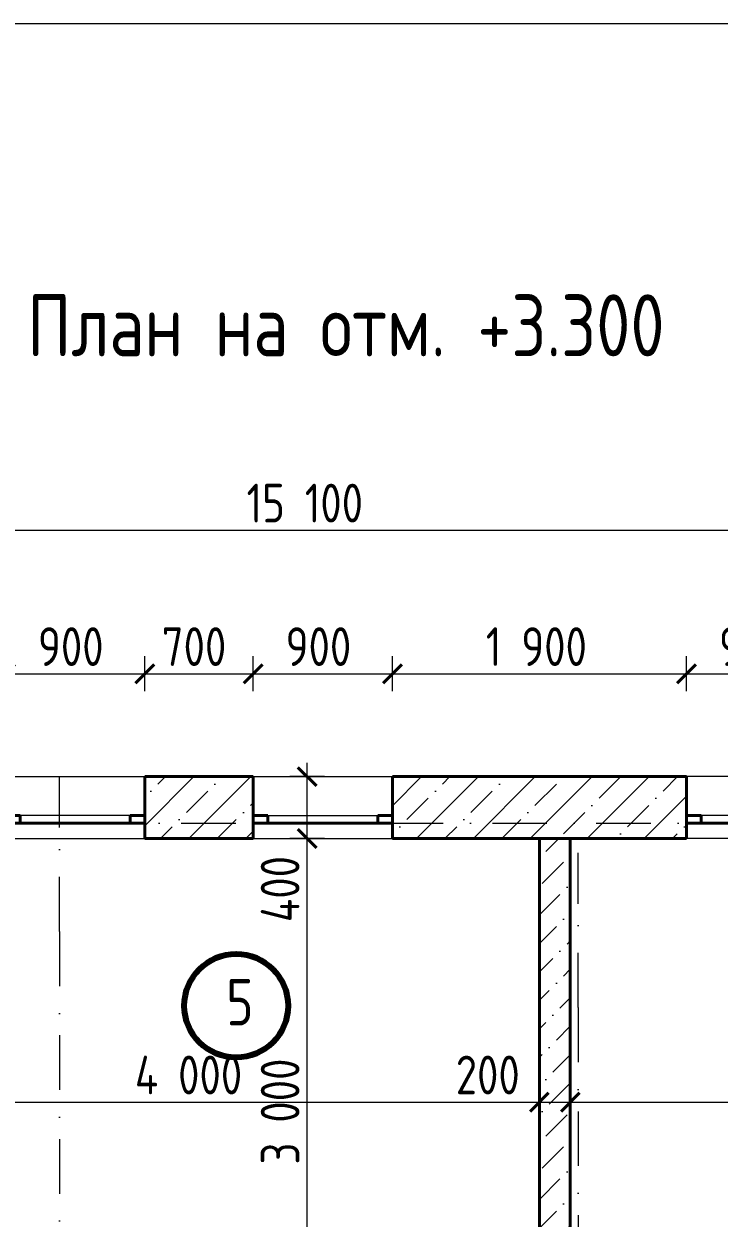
# Model space of a CAD drawing. Header units: feet. Extents: x -10410 to 374725, y -46422 to 88923.
# Drawn here: x 64859 to 69351, y 6849 to 14562 of the extents above; entities that cross this region are included whole.
import ezdxf
from ezdxf.enums import TextEntityAlignment as Align

# ---------------------------------------------------------------- set-up
doc = ezdxf.new("R2010")
doc.units = ezdxf.units.FT
doc.header["$MEASUREMENT"] = 0
doc.set_wipeout_variables(frame=1)
doc.linetypes.add('Wipeout_Contour', pattern=[1000, 0, -1000])
doc.linetypes.add('Штрихпунктирная', pattern=[670.277762, 352.777767, -176.388884, 0, -141.111112])
for name, color, linetype, lineweight in [('82323000_Ном._пера__1', 7, 'Continuous', 20), ('Аннотация - Общий_Ном._пера__41', 7, 'Continuous', 80), ('Конструктив - Перекрытия_Ном._пера__21', 7, 'Continuous', 40), ('Конструктив - Стены Несущие_Ном._пера__21', 7, 'Continuous', 40), ('Маркер - Оси_Ном._пера__1', 7, 'Continuous', 20), ('Окна ArchiCAD_Ном._пера__120', 7, 'Continuous', 5), ('Окна ArchiCAD_Ном._пера__21', 7, 'Continuous', 40), ('Размер - Общий_Ном._пера__120', 7, 'Continuous', 5), ('Размер - Общий_Ном._пера__21', 7, 'Continuous', 40), ('Элемент Модели - Оси_Ном._пера__1', 7, 'Continuous', 20)]:
    doc.layers.add(name, color=color, linetype=linetype, lineweight=lineweight)
for name, color, linetype in [('Конструктив - Перекрытия', 7, 'Continuous'), ('Конструктив - Стены Несущие', 7, 'Continuous'), ('Окна ArchiCAD', 7, 'Continuous'), ('Размер - Общий', 7, 'Continuous'), ('Элемент Модели - Оси', 7, 'Continuous')]:
    doc.layers.add(name, color=color, linetype=linetype)
for name, color, linetype, lineweight, true_color in [('Конструктив - Стены Несущие_Ном._пера__169', 7, 'Continuous', 5, 0x68b353), ('Конструктив - Стены Несущие_Ном._пера__170', 7, 'Continuous', 5, 0x9f9f00), ('Элемент Модели - Оси_Ном._пера__94', 7, 'Continuous', 5, 0xdc4f00)]:
    doc.layers.add(name, color=color, linetype=linetype, lineweight=lineweight, true_color=true_color)
doc.styles.add('СГЕНЕРИР_СТИЛЬ_1', font='arial.ttf')
doc.styles.add('СГЕНЕРИР_СТИЛЬ_2', font='CS_Gost2304.shx')
doc.styles.add('СГЕНЕРИР_СТИЛЬ_3', font='CS_Gost2304.shx')
doc.dimstyles.new('СГЕНЕРИР_СТИЛЬ__1', dxfattribs={"dimtxt": 250, "dimasz": 114, "dimexe": 0.18, "dimexo": 0, "dimgap": 0.09, "dimtad": 1, "dimtih": 1, "dimtoh": 1, "dimdec": 0, "dimzin": 0, "dimdsep": 46, "dimtxsty": 'СГЕНЕРИР_СТИЛЬ_2', "dimblk": 'ARROWHEAD_6', "dimblk1": 'ARROWHEAD_6', "dimblk2": 'ARROWHEAD_6', "dimcen": 0.09, "dimclrd": 7, "dimclre": 7, "dimclrt": 7, "dimazin": 0, "dimtfac": 1, "dimtdec": 4, "dimtmove": 0, "dimatfit": 3, "dimfxl": 1, "dimtolj": 1, "dimtzin": 0, "dimarcsym": 0})
doc.dimstyles.new('СГЕНЕРИР_СТИЛЬ__2', dxfattribs={"dimtxt": 250, "dimasz": 114, "dimexe": 0.18, "dimexo": 0, "dimgap": 0.09, "dimtad": 1, "dimdec": 0, "dimzin": 0, "dimdsep": 46, "dimtxsty": 'СГЕНЕРИР_СТИЛЬ_2', "dimblk": 'ARROWHEAD_6', "dimblk1": 'ARROWHEAD_6', "dimblk2": 'ARROWHEAD_6', "dimcen": 0.09, "dimclrd": 7, "dimclre": 7, "dimclrt": 7, "dimazin": 0, "dimtfac": 1, "dimtdec": 4, "dimtmove": 0, "dimatfit": 3, "dimfxl": 1, "dimtolj": 1, "dimtzin": 0, "dimarcsym": 0})
doc.dimstyles.new('СГЕНЕРИР_СТИЛЬ__3', dxfattribs={"dimtxt": 250, "dimasz": 114, "dimexe": 0.18, "dimexo": 0, "dimgap": 0.09, "dimtad": 1, "dimtih": 1, "dimtoh": 1, "dimdec": 0, "dimzin": 0, "dimdsep": 46, "dimtxsty": 'СГЕНЕРИР_СТИЛЬ_2', "dimblk": 'ARROWHEAD_6', "dimblk1": 'ARROWHEAD_6', "dimblk2": 'ARROWHEAD_6', "dimcen": 0.09, "dimclrd": 7, "dimclre": 7, "dimclrt": 7, "dimazin": 0, "dimtfac": 1, "dimtdec": 4, "dimtmove": 2, "dimatfit": 3, "dimfxl": 1, "dimtolj": 1, "dimtzin": 0, "dimarcsym": 0})
pattern_1 = [(45, (0, 0), (-183.8478, 183.8478), []), (45, (-91.92, 91.92), (-183.8478, 183.8478), [195, -65, 0, -65])]

# ---------------------------------------------------------------- blocks, each defined once
blk = doc.blocks.new('Перекрытие_12', base_point=(59489.9, 3250))
at = {"layer": 'Конструктив - Перекрытия_Ном._пера__21', "linetype": 'Continuous', "flags": 128}
blk.add_lwpolyline([(59489.9, 3250), (59839.4, 3250), (59839.4, 6200), (59489.9, 6200), (59489.9, 9400), (73889.9, 9400), (73889.9, 6200), (73495.6, 6200), (73495.6, 3250), (73889.9, 3250), (73889.9, 0), (68179, 0), (68179, -1641.6), (65190.7, -1641.6), (65190.7, 0), (59489.9, 0)], close=True, dxfattribs=at)
blk = doc.blocks.new('Стена_43', base_point=(68289.8, 6200))
at = {"color": 254, "linetype": 'Wipeout_Contour', "lineweight": 0, "ltscale": 274999.982715}
blk.add_wipeout([(68389.8, 6300), (68389.8, 9300), (68189.8, 9300), (68189.8, 6300)], dxfattribs=at).dxf.layer = 'Конструктив - Стены Несущие'
at = {"layer": 'Конструктив - Стены Несущие_Ном._пера__169', "linetype": 'Continuous'}
h = blk.add_hatch(dxfattribs=at)
h.set_pattern_fill('БЕТОН_01', color=256, style=0, pattern_type=2)
h.set_pattern_definition([(45, (0, 0), (-183.8478, 183.8478), [195, -65, 0, -65]), (45, (22.98, 206.83), (-183.8478, 183.8478), [195, -65, 0, -65])])
h.paths.add_polyline_path([(68389.8, 6300), (68389.8, 9300), (68189.8, 9300), (68189.8, 6300)])
at = {"layer": 'Конструктив - Стены Несущие_Ном._пера__21', "linetype": 'Continuous', "flags": 128}
for points in [[(68389.8, 9300), (68189.8, 9300)], [(68189.8, 9300), (68189.8, 6300)], [(68389.8, 6300), (68389.8, 9300)]]:
    blk.add_lwpolyline(points, dxfattribs=at)
blk = doc.blocks.new('Окно 18_3')
at = {"layer": 'Окна ArchiCAD_Ном._пера__120', "linetype": 'Continuous'}
for p, q in [((-450, 250), (450, 250)), ((-355, 0), (355, 0)), ((355, -50), (-355, -50)), ((-450, -150), (450, -150))]:
    blk.add_line(p, q, dxfattribs=at)
at = {"layer": 'Окна ArchiCAD_Ном._пера__21', "linetype": 'Continuous'}
for p, q in [((-450, 0), (-355, 0)), ((-450, -50), (-450, 0)), ((-355, 0), (-355, -50)), ((355, -50), (355, 0)), ((355, 0), (450, 0)), ((450, -50), (450, 0)), ((-355, -50), (-450, -50)), ((450, -50), (355, -50))]:
    blk.add_line(p, q, dxfattribs=at)
blk = doc.blocks.new('Окно 18')
at = {"layer": 'Окна ArchiCAD_Ном._пера__120', "linetype": 'Continuous'}
for p, q in [((-450, 100), (450, 100)), ((-355, 0), (355, 0)), ((355, -50), (-355, -50)), ((-450, -300), (450, -300))]:
    blk.add_line(p, q, dxfattribs=at)
at = {"layer": 'Окна ArchiCAD_Ном._пера__21', "linetype": 'Continuous'}
for p, q in [((-450, 0), (-355, 0)), ((-450, 0), (-450, -50)), ((-355, 0), (-355, -50)), ((355, -50), (355, 0)), ((355, 0), (450, 0)), ((450, 0), (450, -50)), ((-355, -50), (-450, -50)), ((450, -50), (355, -50))]:
    blk.add_line(p, q, dxfattribs=at)
blk = doc.blocks.new('Стена_52', base_point=(73889.9, 9400))
at = {"color": 254, "linetype": 'Wipeout_Contour', "lineweight": 0, "ltscale": 533322.838642}
blk.add_wipeout([(65640.1, 9450), (65640.1, 9400), (65640.1, 9300), (66340.3, 9300), (66340.3, 9400), (66340.3, 9450), (66340.3, 9700), (65640.1, 9700)], dxfattribs=at).dxf.layer = 'Конструктив - Стены Несущие'
at = {"color": 254, "linetype": 'Wipeout_Contour', "lineweight": 0, "ltscale": 550753.64915}
blk.add_wipeout([(67240.3, 9450), (67240.3, 9400), (67240.3, 9300), (69140.8, 9300), (69140.8, 9400), (69140.8, 9450), (69140.8, 9700), (67240.3, 9700)], dxfattribs=at).dxf.layer = 'Конструктив - Стены Несущие'
at = {"layer": 'Конструктив - Стены Несущие_Ном._пера__170', "linetype": 'Continuous'}
h = blk.add_hatch(dxfattribs=at)
h.set_pattern_fill('ЖЕЛЕЗОБЕТОН', color=256, style=0, pattern_type=2)
h.set_pattern_definition(pattern_1)
h.paths.add_polyline_path([(65640.1, 9450), (65640.1, 9400), (65640.1, 9300), (66340.3, 9300), (66340.3, 9400), (66340.3, 9450), (66340.3, 9700), (65640.1, 9700)])
h = blk.add_hatch(dxfattribs=at)
h.set_pattern_fill('ЖЕЛЕЗОБЕТОН', color=256, style=0, pattern_type=2)
h.set_pattern_definition(pattern_1)
h.paths.add_polyline_path([(67240.3, 9450), (67240.3, 9400), (67240.3, 9300), (69140.8, 9300), (69140.8, 9400), (69140.8, 9450), (69140.8, 9700), (67240.3, 9700)])
at = {"layer": 'Конструктив - Стены Несущие_Ном._пера__21', "linetype": 'Continuous'}
for p, q in [((65640.1, 9450), (65640.1, 9700)), ((66340.3, 9450), (66340.3, 9700)), ((67240.3, 9450), (67240.3, 9700)), ((69140.8, 9450), (69140.8, 9700)), ((65640.1, 9400), (65640.1, 9450)), ((66340.3, 9400), (66340.3, 9450)), ((67240.3, 9400), (67240.3, 9450)), ((69140.8, 9400), (69140.8, 9450)), ((65640.1, 9300), (65640.1, 9400)), ((66340.3, 9300), (66340.3, 9400)), ((67240.3, 9300), (67240.3, 9400)), ((69140.8, 9300), (69140.8, 9400))]:
    blk.add_line(p, q, dxfattribs=at)
at = {"layer": 'Конструктив - Стены Несущие_Ном._пера__21', "linetype": 'Continuous', "flags": 128}
for points in [[(66340.3, 9700), (65640.1, 9700)], [(69140.8, 9700), (67240.3, 9700)], [(65640.1, 9300), (66340.3, 9300)], [(67240.3, 9300), (69140.8, 9300)]]:
    blk.add_lwpolyline(points, dxfattribs=at)
at = {"layer": 'Окна ArchiCAD', "color": 21, "linetype": 'Continuous', "lineweight": 30, "true_color": 0xff9955, "xscale": -1, "zscale": 1000, "rotation": 180}
blk.add_blockref('Окно 18', (65190.1, 9400), dxfattribs=at)
at = {"layer": 'Окна ArchiCAD', "color": 21, "linetype": 'Continuous', "lineweight": 30, "true_color": 0xff9955, "zscale": 1000}
blk.add_blockref('Окно 18_3', (66790.3, 9450), dxfattribs=at)
at = {"layer": 'Окна ArchiCAD', "color": 21, "linetype": 'Continuous', "lineweight": 30, "true_color": 0xff9955, "xscale": -1, "zscale": 1000}
blk.add_blockref('Окно 18_3', (69590.8, 9450), dxfattribs=at)
blk = doc.blocks.new('Стандартный Маркер Сетки')
at = {"layer": 'Элемент Модели - Оси_Ном._пера__94', "linetype": 'Штрихпунктирная'}
blk.add_line((1000, 0), (17400, 0), dxfattribs=at)
at = {"layer": 'Элемент Модели - Оси_Ном._пера__1', "style": 'СГЕНЕРИР_СТИЛЬ_1'}
blk.add_attdef('AC_MarkerText_1', text='', height=350, dxfattribs=at).set_placement((-500, 20.0005), align=Align.MIDDLE_CENTER)
blk = doc.blocks.new('Стандартный Маркер Сетки_4')
at = {"layer": 'Элемент Модели - Оси_Ном._пера__94', "linetype": 'Штрихпунктирная'}
for q in [(0, 0), (15660.8, 0)]:
    blk.add_line((1000, 0), q, dxfattribs=at)
at = {"layer": 'Элемент Модели - Оси_Ном._пера__1', "style": 'СГЕНЕРИР_СТИЛЬ_1'}
blk.add_attdef('AC_MarkerText_1', text='', height=350, rotation=90, dxfattribs=at).set_placement((17160.8, 20), align=Align.MIDDLE_CENTER)
blk = doc.blocks.new('Стандартный Маркер Сетки_3')
at = {"layer": 'Элемент Модели - Оси_Ном._пера__94', "linetype": 'Штрихпунктирная'}
for q in [(0, 0), (15413.8, 0)]:
    blk.add_line((1000, 0), q, dxfattribs=at)
at = {"layer": 'Элемент Модели - Оси_Ном._пера__1', "style": 'СГЕНЕРИР_СТИЛЬ_1'}
blk.add_attdef('AC_MarkerText_1', text='', height=350, rotation=90, dxfattribs=at).set_placement((16913.8, 20), align=Align.MIDDLE_CENTER)
blk = doc.blocks.new('*D510')
at = {"layer": 'Размер - Общий_Ном._пера__120', "linetype": 'Continuous', "transparency": 16777216}
for p, q in [((64740.1, 10252.1), (64740.1, 10477.1)), ((65640.1, 10252.1), (65640.1, 10477.1)), ((64740.1, 10364.6), (65640.1, 10364.6))]:
    blk.add_line(p, q, dxfattribs=at)
at = {"layer": 'Размер - Общий_Ном._пера__21', "linetype": 'Continuous', "transparency": 16777216}
for p, q in [((64800.1, 10424.6), (64680.1, 10304.6)), ((65700.1, 10424.6), (65580.1, 10304.6))]:
    blk.add_line(p, q, dxfattribs=at)
at = {"layer": 'Размер - Общий_Ном._пера__120', "transparency": 16777216, "insert": (64950.1, 10414.6), "char_height": 250, "attachment_point": 7, "style": 'СГЕНЕРИР_СТИЛЬ_2'}
blk.add_mtext('\\A1;{\\FCS_Gost2304.shx|c204;900}', dxfattribs=at)
blk = doc.blocks.new('ARROWHEAD_6')
at = {"color": 0, "linetype": 'Continuous', "lineweight": 0}
for p, q in [((0, 0), (-1, 0)), ((-0.5, -0.5), (0.5, 0.5))]:
    blk.add_line(p, q, dxfattribs=at)
blk = doc.blocks.new('*D511')
at = {"layer": 'Размер - Общий_Ном._пера__120', "linetype": 'Continuous', "transparency": 16777216}
for p, q in [((65640.1, 10252.1), (65640.1, 10477.1)), ((66340.3, 10252.1), (66340.3, 10477.1)), ((65640.1, 10364.6), (66340.3, 10364.6))]:
    blk.add_line(p, q, dxfattribs=at)
at = {"layer": 'Размер - Общий_Ном._пера__21', "linetype": 'Continuous', "transparency": 16777216}
for p, q in [((65700.1, 10424.6), (65580.1, 10304.6)), ((66400.3, 10424.6), (66280.3, 10304.6))]:
    blk.add_line(p, q, dxfattribs=at)
at = {"layer": 'Размер - Общий_Ном._пера__120', "transparency": 16777216, "insert": (65750.2, 10414.6), "char_height": 250, "attachment_point": 7, "style": 'СГЕНЕРИР_СТИЛЬ_2'}
blk.add_mtext('\\A1;{\\FCS_Gost2304.shx|c204;700}', dxfattribs=at)
blk = doc.blocks.new('*D512')
at = {"layer": 'Размер - Общий_Ном._пера__120', "linetype": 'Continuous', "transparency": 16777216}
for p, q in [((66340.3, 10252.1), (66340.3, 10477.1)), ((67240.3, 10252.1), (67240.3, 10477.1)), ((66340.3, 10364.6), (67240.3, 10364.6))]:
    blk.add_line(p, q, dxfattribs=at)
at = {"layer": 'Размер - Общий_Ном._пера__21', "linetype": 'Continuous', "transparency": 16777216}
for p, q in [((66400.3, 10424.6), (66280.3, 10304.6)), ((67300.3, 10424.6), (67180.3, 10304.6))]:
    blk.add_line(p, q, dxfattribs=at)
at = {"layer": 'Размер - Общий_Ном._пера__120', "transparency": 16777216, "insert": (66550.3, 10414.6), "char_height": 250, "attachment_point": 7, "style": 'СГЕНЕРИР_СТИЛЬ_2'}
blk.add_mtext('\\A1;{\\FCS_Gost2304.shx|c204;900}', dxfattribs=at)
blk = doc.blocks.new('*D513')
at = {"layer": 'Размер - Общий_Ном._пера__120', "linetype": 'Continuous', "transparency": 16777216}
for p, q in [((67240.3, 10252.1), (67240.3, 10477.1)), ((69140.8, 10252.1), (69140.8, 10477.1)), ((67240.3, 10364.6), (69140.8, 10364.6))]:
    blk.add_line(p, q, dxfattribs=at)
at = {"layer": 'Размер - Общий_Ном._пера__21', "linetype": 'Continuous', "transparency": 16777216}
for p, q in [((67300.3, 10424.6), (67180.3, 10304.6)), ((69200.8, 10424.6), (69080.8, 10304.6))]:
    blk.add_line(p, q, dxfattribs=at)
at = {"layer": 'Размер - Общий_Ном._пера__120', "transparency": 16777216, "insert": (67843.9, 10414.6), "char_height": 250, "attachment_point": 7, "style": 'СГЕНЕРИР_СТИЛЬ_2'}
blk.add_mtext('\\A1;{\\FCS_Gost2304.shx|c204;1\xa0900}', dxfattribs=at)
blk = doc.blocks.new('*D514')
at = {"layer": 'Размер - Общий_Ном._пера__120', "linetype": 'Continuous', "transparency": 16777216}
for p, q in [((69140.8, 10252.1), (69140.8, 10477.1)), ((70040.8, 10252.1), (70040.8, 10477.1)), ((69140.8, 10364.6), (70040.8, 10364.6))]:
    blk.add_line(p, q, dxfattribs=at)
at = {"layer": 'Размер - Общий_Ном._пера__21', "linetype": 'Continuous', "transparency": 16777216}
for p, q in [((69200.8, 10424.6), (69080.8, 10304.6)), ((70100.8, 10424.6), (69980.8, 10304.6))]:
    blk.add_line(p, q, dxfattribs=at)
at = {"layer": 'Размер - Общий_Ном._пера__120', "transparency": 16777216, "insert": (69350.8, 10414.6), "char_height": 250, "attachment_point": 7, "style": 'СГЕНЕРИР_СТИЛЬ_2'}
blk.add_mtext('\\A1;{\\FCS_Gost2304.shx|c204;900}', dxfattribs=at)
blk = doc.blocks.new('*D518')
at = {"layer": 'Размер - Общий_Ном._пера__120', "linetype": 'Continuous', "transparency": 16777216}
for p, q in [((59139.9, 11179.1), (59139.9, 11404.1)), ((74239.9, 11179.1), (74239.9, 11404.1)), ((59049.9, 11291.6), (59139.9, 11291.6)), ((59139.9, 11291.6), (74239.9, 11291.6)), ((74239.9, 11291.6), (74329.9, 11291.6))]:
    blk.add_line(p, q, dxfattribs=at)
at = {"layer": 'Размер - Общий_Ном._пера__21', "linetype": 'Continuous', "transparency": 16777216}
for p, q in [((59199.9, 11351.6), (59079.9, 11231.6)), ((74179.9, 11231.6), (74299.9, 11351.6))]:
    blk.add_line(p, q, dxfattribs=at)
at = {"layer": 'Размер - Общий_Ном._пера__120', "transparency": 16777216, "insert": (66298.3, 11341.6), "char_height": 250, "attachment_point": 7, "style": 'СГЕНЕРИР_СТИЛЬ_2'}
blk.add_mtext('\\A1;{\\FCS_Gost2304.shx|c204;15\xa0100}', dxfattribs=at)
blk = doc.blocks.new('*D522')
at = {"layer": 'Размер - Общий_Ном._пера__120', "linetype": 'Continuous', "transparency": 16777216}
for p, q in [((62362, 9300), (62137, 9300)), ((62249.5, 3400), (62249.5, 9300)), ((62362, 3400), (62137, 3400))]:
    blk.add_line(p, q, dxfattribs=at)
at = {"layer": 'Размер - Общий_Ном._пера__21', "linetype": 'Continuous', "transparency": 16777216}
for p, q in [((62189.5, 9360), (62309.5, 9240)), ((62189.5, 3460), (62309.5, 3340))]:
    blk.add_line(p, q, dxfattribs=at)
at = {"layer": 'Размер - Общий_Ном._пера__120', "transparency": 16777216, "char_height": 250, "attachment_point": 7, "rotation": 90, "style": 'СГЕНЕРИР_СТИЛЬ_2'}
for s, insert in [('\\A1;{\\FCS_Gost2304.shx|c204;400}', (62199.5, 8760)), ('\\A1;{\\FCS_Gost2304.shx|c204;5\xa0900}', (62199.5, 5745.1))]:
    blk.add_mtext(s, dxfattribs=dict(at, insert=insert))
blk = doc.blocks.new('*D523')
at = {"layer": 'Размер - Общий_Ном._пера__120', "linetype": 'Continuous', "transparency": 16777216}
for p, q in [((62249.5, 9700), (62249.5, 9790)), ((62362, 9700), (62137, 9700)), ((62249.5, 9300), (62249.5, 9700)), ((62362, 9300), (62137, 9300))]:
    blk.add_line(p, q, dxfattribs=at)
at = {"layer": 'Размер - Общий_Ном._пера__21', "linetype": 'Continuous', "transparency": 16777216}
for p, q in [((62309.5, 9640), (62189.5, 9760)), ((62189.5, 9360), (62309.5, 9240))]:
    blk.add_line(p, q, dxfattribs=at)
blk = doc.blocks.new('*D527')
at = {"layer": 'Размер - Общий_Ном._пера__120', "linetype": 'Continuous', "transparency": 16777216}
for p, q in [((64189.4, 7485.5), (64189.4, 7710.5)), ((68189.8, 7485.5), (68189.8, 7710.5)), ((64189.4, 7598), (68189.8, 7598))]:
    blk.add_line(p, q, dxfattribs=at)
at = {"layer": 'Размер - Общий_Ном._пера__21', "linetype": 'Continuous', "transparency": 16777216}
for p, q in [((64249.4, 7658), (64129.4, 7538)), ((68249.8, 7658), (68129.8, 7538))]:
    blk.add_line(p, q, dxfattribs=at)
at = {"layer": 'Размер - Общий_Ном._пера__120', "transparency": 16777216, "char_height": 250, "attachment_point": 7, "style": 'СГЕНЕРИР_СТИЛЬ_2'}
for s, insert in [('\\A1;{\\FCS_Gost2304.shx|c204;4\xa0000}', (65576.3, 7648)), ('\\A1;{\\FCS_Gost2304.shx|c204;200}', (67649.8, 7648))]:
    blk.add_mtext(s, dxfattribs=dict(at, insert=insert))
blk = doc.blocks.new('*D528')
at = {"layer": 'Размер - Общий_Ном._пера__120', "linetype": 'Continuous', "transparency": 16777216}
for p, q in [((68189.8, 7485.5), (68189.8, 7710.5)), ((68389.8, 7485.5), (68389.8, 7710.5)), ((68189.8, 7598), (68389.8, 7598))]:
    blk.add_line(p, q, dxfattribs=at)
at = {"layer": 'Размер - Общий_Ном._пера__21', "linetype": 'Continuous', "transparency": 16777216}
for p, q in [((68249.8, 7658), (68129.8, 7538)), ((68449.8, 7658), (68329.8, 7538))]:
    blk.add_line(p, q, dxfattribs=at)
blk = doc.blocks.new('*D529')
at = {"layer": 'Размер - Общий_Ном._пера__120', "linetype": 'Continuous', "transparency": 16777216}
for p, q in [((68389.8, 7485.5), (68389.8, 7710.5)), ((73789.9, 7485.5), (73789.9, 7710.5)), ((68389.8, 7598), (73789.9, 7598))]:
    blk.add_line(p, q, dxfattribs=at)
at = {"layer": 'Размер - Общий_Ном._пера__21', "linetype": 'Continuous', "transparency": 16777216}
for p, q in [((68449.8, 7658), (68329.8, 7538)), ((73849.9, 7658), (73729.9, 7538))]:
    blk.add_line(p, q, dxfattribs=at)
at = {"layer": 'Размер - Общий_Ном._пера__120', "transparency": 16777216, "char_height": 250, "attachment_point": 7, "style": 'СГЕНЕРИР_СТИЛЬ_2'}
for s, insert in [('\\A1;{\\FCS_Gost2304.shx|c204;5\xa0400}', (71702.7, 7648)), ('\\A1;{\\FCS_Gost2304.shx|c204;450}', (73266.8, 7648))]:
    blk.add_mtext(s, dxfattribs=dict(at, insert=insert))
blk = doc.blocks.new('*D536')
at = {"layer": 'Размер - Общий_Ном._пера__120', "linetype": 'Continuous', "transparency": 16777216}
for p, q in [((66802.4, 9300), (66577.4, 9300)), ((66689.9, 6300), (66689.9, 9300)), ((66802.4, 6300), (66577.4, 6300))]:
    blk.add_line(p, q, dxfattribs=at)
at = {"layer": 'Размер - Общий_Ном._пера__21', "linetype": 'Continuous', "transparency": 16777216}
for p, q in [((66629.9, 9360), (66749.9, 9240)), ((66629.9, 6360), (66749.9, 6240))]:
    blk.add_line(p, q, dxfattribs=at)
at = {"layer": 'Размер - Общий_Ном._пера__120', "transparency": 16777216, "char_height": 250, "attachment_point": 7, "rotation": 90, "style": 'СГЕНЕРИР_СТИЛЬ_2'}
for s, insert in [('\\A1;{\\FCS_Gost2304.shx|c204;400}', (66639.9, 8760)), ('\\A1;{\\FCS_Gost2304.shx|c204;3\xa0000}', (66639.9, 7195.2))]:
    blk.add_mtext(s, dxfattribs=dict(at, insert=insert))
blk = doc.blocks.new('*D537')
at = {"layer": 'Размер - Общий_Ном._пера__120', "linetype": 'Continuous', "transparency": 16777216}
for p, q in [((66689.9, 9700), (66689.9, 9790)), ((66802.4, 9700), (66577.4, 9700)), ((66689.9, 9300), (66689.9, 9700)), ((66802.4, 9300), (66577.4, 9300))]:
    blk.add_line(p, q, dxfattribs=at)
at = {"layer": 'Размер - Общий_Ном._пера__21', "linetype": 'Continuous', "transparency": 16777216}
for p, q in [((66749.9, 9640), (66629.9, 9760)), ((66629.9, 9360), (66749.9, 9240))]:
    blk.add_line(p, q, dxfattribs=at)
blk = doc.blocks.new('*D548')
at = {"layer": 'Размер - Общий_Ном._пера__120', "linetype": 'Continuous', "transparency": 16777216}
for p, q in [((70743.7, 9300), (70518.7, 9300)), ((70631.2, 6300), (70631.2, 9300)), ((70743.7, 6300), (70518.7, 6300))]:
    blk.add_line(p, q, dxfattribs=at)
at = {"layer": 'Размер - Общий_Ном._пера__21', "linetype": 'Continuous', "transparency": 16777216}
for p, q in [((70571.2, 9360), (70691.2, 9240)), ((70571.2, 6360), (70691.2, 6240))]:
    blk.add_line(p, q, dxfattribs=at)
at = {"layer": 'Размер - Общий_Ном._пера__120', "transparency": 16777216, "char_height": 250, "attachment_point": 7, "rotation": 90, "style": 'СГЕНЕРИР_СТИЛЬ_2'}
for s, insert in [('\\A1;{\\FCS_Gost2304.shx|c204;400}', (70581.2, 8760)), ('\\A1;{\\FCS_Gost2304.shx|c204;3\xa0000}', (70581.2, 7195.2))]:
    blk.add_mtext(s, dxfattribs=dict(at, insert=insert))
blk = doc.blocks.new('*D549')
at = {"layer": 'Размер - Общий_Ном._пера__120', "linetype": 'Continuous', "transparency": 16777216}
for p, q in [((70631.2, 9700), (70631.2, 9790)), ((70743.7, 9700), (70518.7, 9700)), ((70631.2, 9300), (70631.2, 9700)), ((70743.7, 9300), (70518.7, 9300))]:
    blk.add_line(p, q, dxfattribs=at)
at = {"layer": 'Размер - Общий_Ном._пера__21', "linetype": 'Continuous', "transparency": 16777216}
for p, q in [((70691.2, 9640), (70571.2, 9760)), ((70571.2, 9360), (70691.2, 9240))]:
    blk.add_line(p, q, dxfattribs=at)

msp = doc.modelspace()

# ---------------------------------------------------------------- linework, layer by layer
at = {"layer": '82323000_Ном._пера__1', "linetype": 'Continuous'}
msp.add_line((90523.70904, 14561.56007), (51080.16093, 14561.56007), dxfattribs=at)
at = {"layer": 'Аннотация - Общий_Ном._пера__41', "linetype": 'Continuous'}
msp.add_circle((66230.90873, 8220.54396), 335.02577, dxfattribs=at)

# ---------------------------------------------------------------- block references
at = {"layer": 'Конструктив - Перекрытия', "linetype": 'Continuous'}
msp.add_blockref('Перекрытие_12', (59489.8631, 3249.99987), dxfattribs=at)

# ---------------------------------------------------------------- texts
at = {"layer": 'Маркер - Оси_Ном._пера__1', "linetype": 'Continuous', "insert": (66939.87437, 12614.64875), "char_height": 400, "width": 6942.5414205, "attachment_point": 5, "style": 'СГЕНЕРИР_СТИЛЬ_3'}
msp.add_mtext('\\A1;{\\FCS_Gost2304.shx;План на отм. +3.300\\P\\FCS_Gost2304.shx;}', dxfattribs=at)
at = {"layer": 'Размер - Общий_Ном._пера__120', "linetype": 'Continuous', "insert": (66166.90834, 8093.27152), "char_height": 300, "attachment_point": 7, "style": 'СГЕНЕРИР_СТИЛЬ_2'}
msp.add_mtext('\\A1;{\\FCS_Gost2304.shx;5}', dxfattribs=at)

# ---------------------------------------------------------------- next in the draw order: block references
at = {"layer": 'Конструктив - Стены Несущие'}
msp.add_blockref('Стена_43', (68289.82843, 6200.03915), dxfattribs=at)

# ---------------------------------------------------------------- next in the draw order: block references
msp.add_blockref('Стена_52', (73889.8631, 9400), dxfattribs=at)
at = {"layer": 'Элемент Модели - Оси', "color": 8, "linetype": 'Continuous', "lineweight": 20, "zscale": 1000, "rotation": 270}
msp.add_blockref('Стандартный Маркер Сетки_3', (68439.65386, 9208.52863), dxfattribs=at)

# ---------------------------------------------------------------- next in the draw order: dimensions: what is measured, and where the dimension line sits
at = {"layer": 'Размер - Общий', "linetype": 'Continuous'}
for base, p1, p2, dimstyle, picture, middle in [((68189.82843, 7598.02184), (64189.39037, 6400), (68189.82843, 7800.01958), 'СГЕНЕРИР_СТИЛЬ__1', '*D527', (66003.70315, 7773.02184)), ((73789.8631, 7598.02184), (68389.82843, 7800.01958), (73789.8631, 7800.01958), 'СГЕНЕРИР_СТИЛЬ__3', '*D529', (72130.14049, 7773.02184)), ((68389.82843, 7598.02184), (68189.82843, 7800.01958), (68389.82843, 7800.01958), 'СГЕНЕРИР_СТИЛЬ__1', '*D528', (67934.39844, 7773.02184))]:
    dim = msp.add_linear_dim(base=base, p1=p1, p2=p2, dimstyle=dimstyle, dxfattribs=at)
    dim.commit()
    dim.dimension.update_dxf_attribs({"geometry": picture, "text_midpoint": middle, "dimtype": 160})

# ---------------------------------------------------------------- next in the draw order: block references
at = {"layer": 'Элемент Модели - Оси', "color": 8, "linetype": 'Continuous', "lineweight": 20, "zscale": 1000}
msp.add_blockref('Стандартный Маркер Сетки', (55489.8631, 9400), dxfattribs=at)
at = {"layer": 'Элемент Модели - Оси', "color": 8, "linetype": 'Continuous', "lineweight": 20, "zscale": 1000, "rotation": 270}
msp.add_blockref('Стандартный Маркер Сетки_4', (65089.8631, 9700), dxfattribs=at)

# ---------------------------------------------------------------- next in the draw order: dimensions: what is measured, and where the dimension line sits
at = {"layer": 'Размер - Общий', "linetype": 'Continuous'}
for base, p1, p2, picture, middle in [((74239.8631, 11291.56861), (59139.8631, 9700), (74239.8631, 9700), '*D518', (66820.63308, 11466.56861)), ((69140.7596, 10364.56775), (67240.313, 9700), (69140.7596, 9700), '*D513', (68271.29755, 10539.56775)), ((65640.11952, 10364.56775), (64740.11952, 9700), (65640.11952, 9700), '*D510', (65234.69078, 10539.56775)), ((66340.313, 10364.56775), (65640.11952, 9700), (66340.313, 9700), '*D511', (66034.78751, 10539.56775)), ((67240.313, 10364.56775), (66340.313, 9700), (67240.313, 9700), '*D512', (66834.88425, 10539.56775)), ((70040.7596, 10364.56775), (69140.7596, 9700), (70040.7596, 9700), '*D514', (69635.33085, 10539.56775))]:
    dim = msp.add_linear_dim(base=base, p1=p1, p2=p2, dimstyle='СГЕНЕРИР_СТИЛЬ__1', dxfattribs=at)
    dim.commit()
    dim.dimension.update_dxf_attribs({"geometry": picture, "text_midpoint": middle, "dimtype": 160})
for base, p1, p2, picture, middle in [((62249.52934, 9700), (66689.8631, 9300), (66689.8631, 9700), '*D523', (62074.52934, 9044.57)), ((66689.90381, 9700), (66689.8631, 9300), (66689.8631, 9700), '*D537', (66514.90381, 9044.57)), ((70631.20521, 9700), (66689.8631, 9300), (66689.8631, 9700), '*D549', (70456.20521, 9044.57)), ((62249.52934, 9300), (63689.75851, 3400), (66689.8631, 9300), '*D522', (62074.52934, 6172.57874)), ((66689.90381, 9300), (68739.62674, 6300.03915), (66689.8631, 9300), '*D536', (66514.90381, 7622.59831)), ((70631.20521, 9300), (68739.62674, 6300.03915), (66689.8631, 9300), '*D548', (70456.20521, 7622.59831))]:
    dim = msp.add_linear_dim(base=base, p1=p1, p2=p2, angle=90, dimstyle='СГЕНЕРИР_СТИЛЬ__2', dxfattribs=at)
    dim.commit()
    dim.dimension.update_dxf_attribs({"geometry": picture, "text_midpoint": middle, "dimtype": 160, "text_rotation": 90})

doc.saveas('drawing.dxf')
